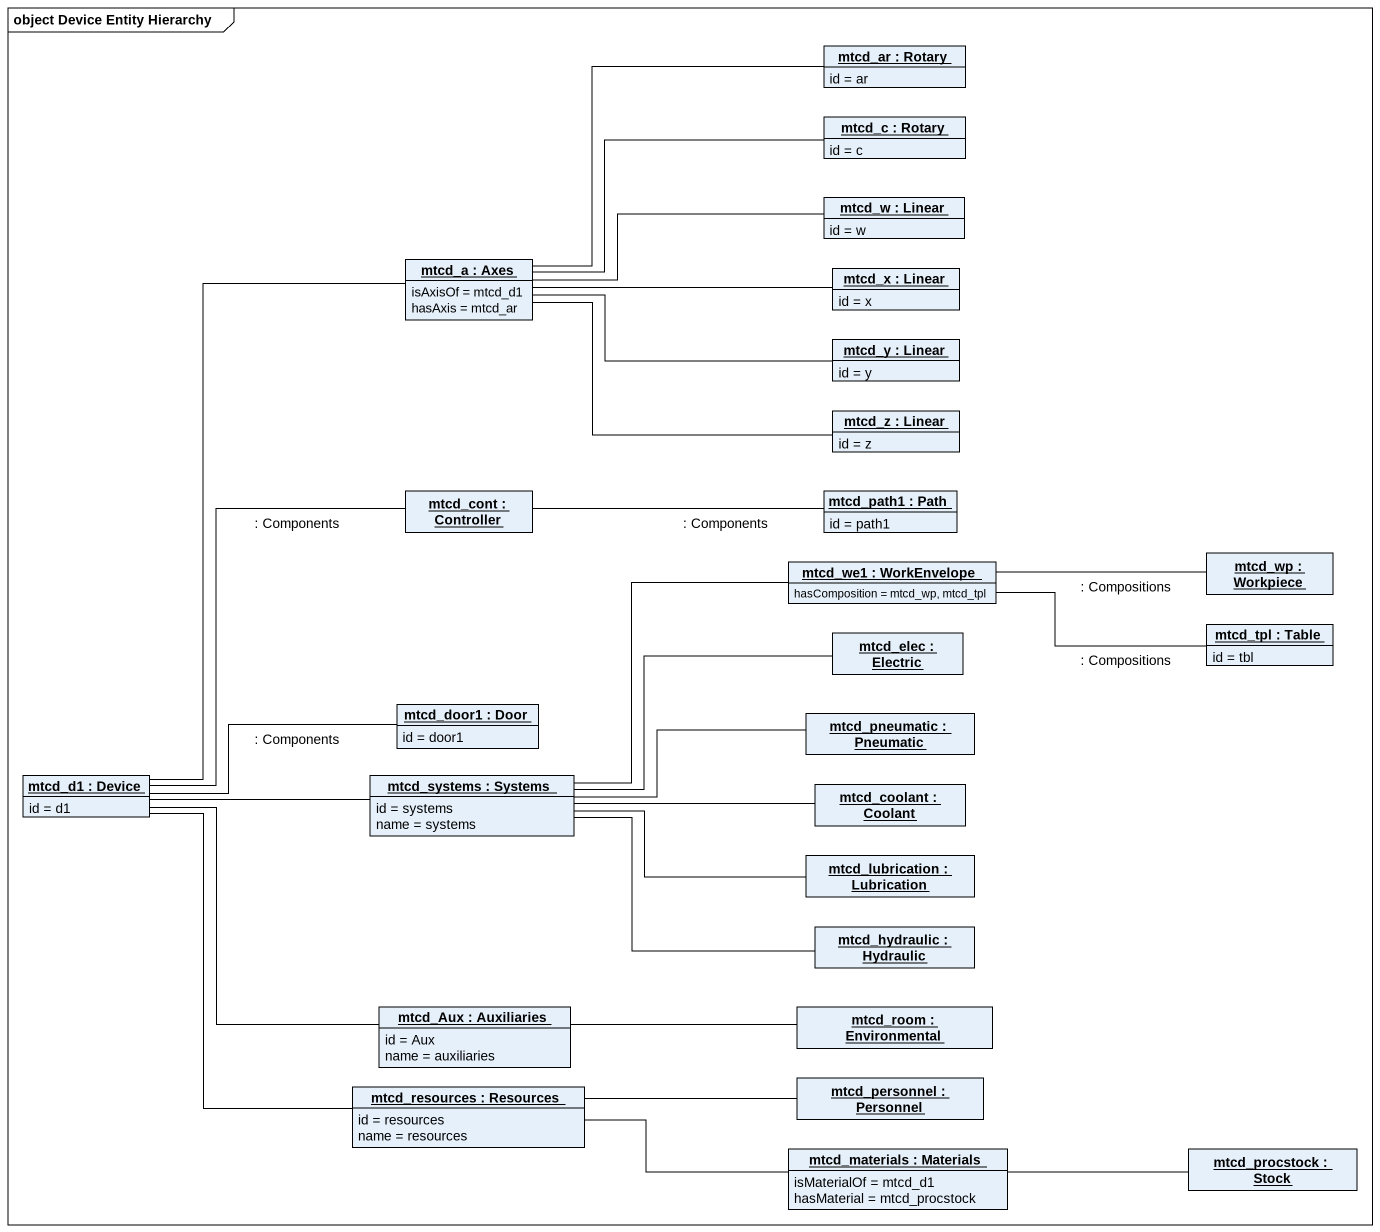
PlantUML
@startuml
mainframe object Device Entity Hierarchy
hide circle
hide empty members
object "mtcd_ar : Rotary" as mtcd_ar {
  id = ar
}
object "mtcd_c : Rotary" as mtcd_c {
  id = c
}
object "mtcd_w : Linear" as mtcd_w {
  id = w
}
object "mtcd_a : Axes" as mtcd_a {
  isAxisOf = mtcd_d1
  hasAxis = mtcd_ar
}
object "mtcd_x : Linear" as mtcd_x {
  id = x
}
object "mtcd_y : Linear" as mtcd_y {
  id = y
}
object "mtcd_z : Linear" as mtcd_z {
  id = z
}
object "mtcd_cont : Controller" as mtcd_cont
object "mtcd_path1 : Path" as mtcd_path1 {
  id = path1
}
object "mtcd_we1 : WorkEnvelope" as mtcd_we1 {
  hasComposition = mtcd_wp, mtcd_tpl
}
object "mtcd_wp : Workpiece" as mtcd_wp
object "mtcd_tpl : Table" as mtcd_tpl {
  id = tbl
}
object "mtcd_elec : Electric" as mtcd_elec
object "mtcd_door1 : Door" as mtcd_door1 {
  id = door1
}
object "mtcd_pneumatic : Pneumatic" as mtcd_pneumatic
object "mtcd_d1 : Device" as mtcd_d1 {
  id = d1
}
object "mtcd_systems : Systems" as mtcd_systems {
  id = systems
  name = systems
}
object "mtcd_coolant : Coolant" as mtcd_coolant
object "mtcd_lubrication : Lubrication" as mtcd_lubrication
object "mtcd_hydraulic : Hydraulic" as mtcd_hydraulic
object "mtcd_Aux : Auxiliaries" as mtcd_Aux {
  id = Aux
  name = auxiliaries
}
object "mtcd_room : Environmental" as mtcd_room
object "mtcd_resources : Resources" as mtcd_resources {
  id = resources
  name = resources
}
object "mtcd_personnel : Personnel" as mtcd_personnel
object "mtcd_materials : Materials" as mtcd_materials {
  isMaterialOf = mtcd_d1
  hasMaterial = mtcd_procstock
}
object "mtcd_procstock : Stock" as mtcd_procstock
mtcd_a -right- mtcd_ar
mtcd_a -right- mtcd_c
mtcd_a -right- mtcd_w
mtcd_a -right- mtcd_x
mtcd_a -right- mtcd_y
mtcd_a -right- mtcd_z
mtcd_cont -right- mtcd_path1 : : Components
mtcd_we1 -right- mtcd_wp : : Compositions
mtcd_we1 -right- mtcd_tpl : : Compositions
mtcd_d1 -up- mtcd_a
mtcd_d1 -up- mtcd_cont : : Components
mtcd_d1 -right- mtcd_door1 : : Components
mtcd_d1 -right- mtcd_systems
mtcd_d1 -- mtcd_Aux
mtcd_d1 -- mtcd_resources
mtcd_systems -right- mtcd_we1
mtcd_systems -right- mtcd_elec
mtcd_systems -right- mtcd_pneumatic
mtcd_systems -right- mtcd_coolant
mtcd_systems -right- mtcd_lubrication
mtcd_systems -right- mtcd_hydraulic
mtcd_Aux -right- mtcd_room
mtcd_resources -right- mtcd_personnel
mtcd_resources -right- mtcd_materials
mtcd_materials -right- mtcd_procstock
@enduml
